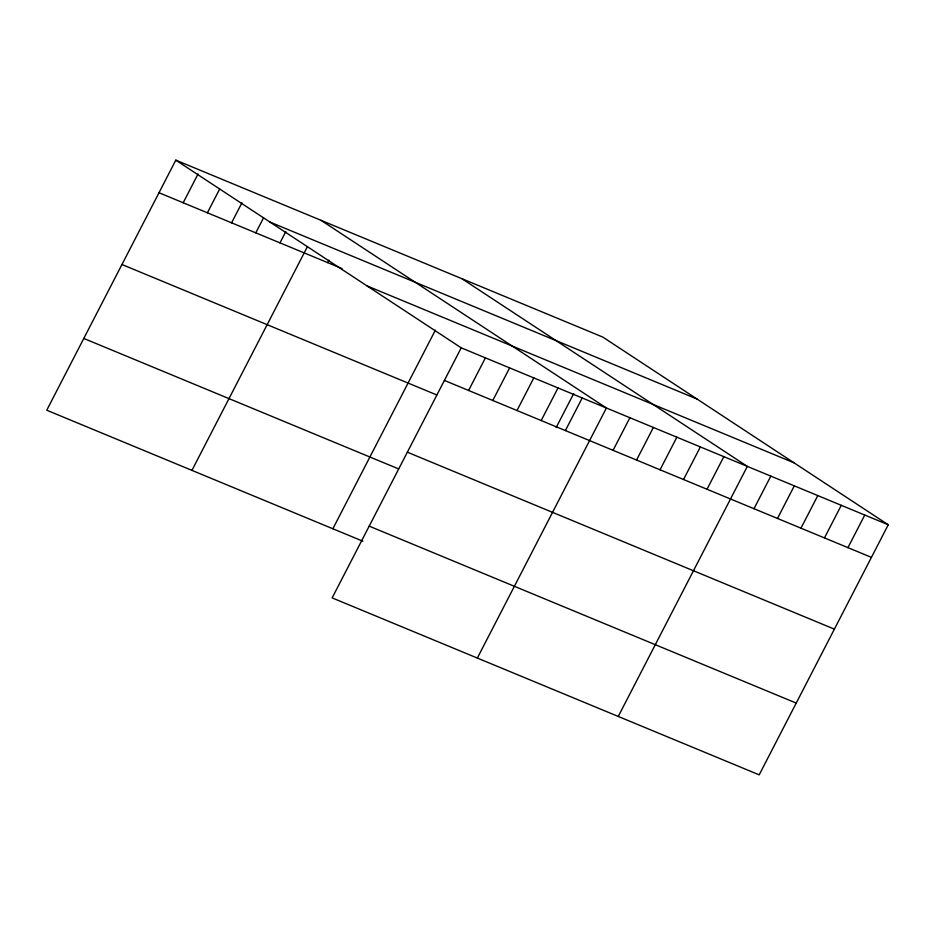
<?xml version="1.0" encoding="UTF-8"?>
<svg xmlns="http://www.w3.org/2000/svg" width="935" height="935" viewBox="0 0 935 935"><rect width="100%" height="100%" fill="white"/><g stroke="black" fill="none" stroke-linecap="round" stroke-linejoin="round"><path stroke-width="1.4" d="M175.815 160.154L461.224 347.843L332.147 597.897L759.185 774.846L888.25 524.78L602.853 337.103L175.815 160.154L46.75 410.22L362.874 541.201M183.19 202.766L198.08 173.945M207.395 212.794L219.69 188.987M231.588 222.822L241.943 202.766M255.793 232.85L263.553 217.808M279.986 242.878L285.806 231.599M191.944 470.375L307.428 246.641M327.671 262.642L328.968 260.129M332.86 528.766L435.359 330.184M468.599 390.456L485.417 357.86M492.792 400.484L509.622 367.887M516.997 410.512L533.815 377.915M541.19 420.54L558.008 387.943M556.138 427.599L573.681 393.612M565.394 430.567L582.213 397.971M477.341 658.065L606.406 407.999L321.009 220.309M613.079 450.319L629.898 417.735M636.56 460.055L653.378 427.459M660.052 469.779L676.87 437.194M683.532 479.515L700.362 446.93M707.024 489.25L723.842 456.654M618.257 716.455L747.334 466.39L461.925 278.712M753.996 508.71L770.814 476.125M777.488 518.446L794.306 485.849M800.968 528.182L817.786 495.585M824.46 537.905L841.278 505.321M847.94 547.641L864.758 515.045M270.005 222.086L697.031 399.035M158.997 192.739L342.023 268.579M367.034 285.9L794.072 462.848M461.224 347.843L888.25 524.78M444.394 380.428L871.432 557.377M121.959 264.511L436.774 394.956M407.356 452.189L834.382 629.138M83.788 338.447L398.602 468.902M369.196 526.136L796.223 703.085"/></g></svg>
